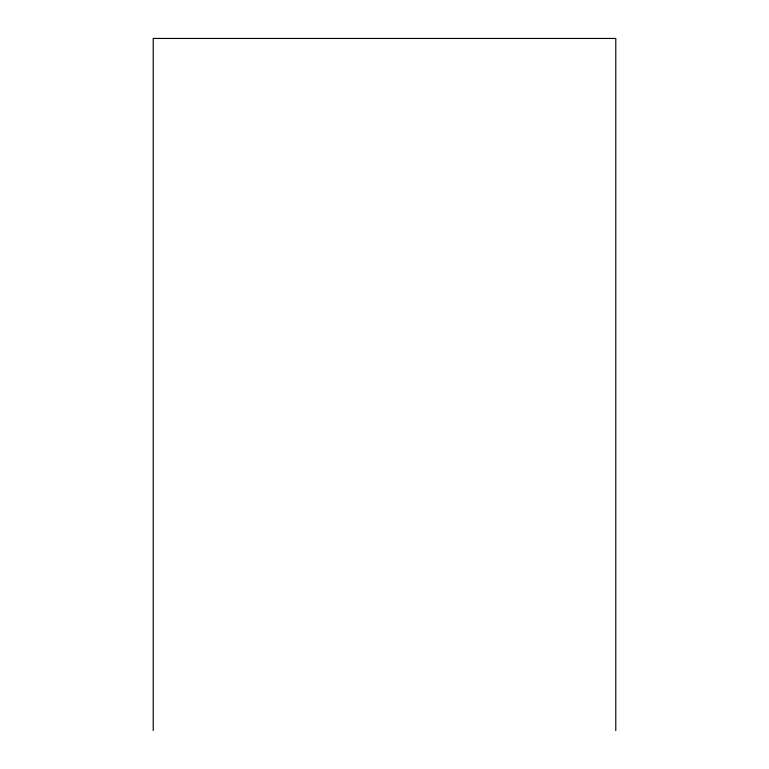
<?xml version="1.0" encoding="UTF-8"?>
<svg xmlns="http://www.w3.org/2000/svg" width="769" height="769" viewBox="0 0 769 769"><rect width="100%" height="100%" fill="white"/><g stroke="black" fill="none" stroke-linecap="round" stroke-linejoin="round"><path stroke-width="1.15" d="M615.786 730.55L615.786 38.45L153.214 38.45L153.214 730.55"/></g></svg>
